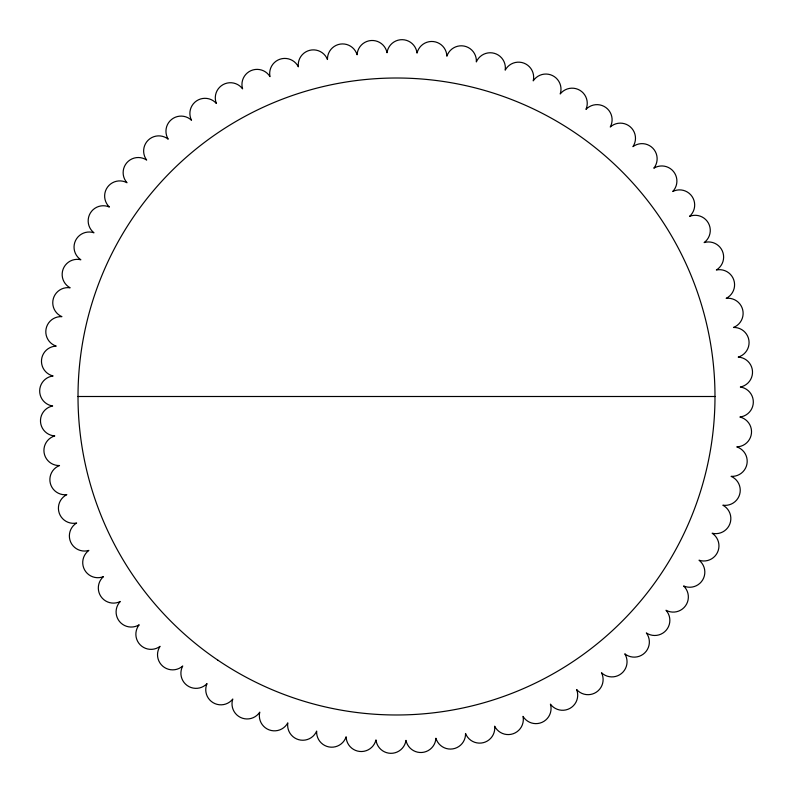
<?xml version="1.0" encoding="UTF-8"?>
<svg xmlns="http://www.w3.org/2000/svg" width="793" height="793" viewBox="0 0 793 793"><rect width="100%" height="100%" fill="white"/><g stroke="black" fill="none" stroke-linecap="round" stroke-linejoin="round"><path stroke-width="1.19" d="M78.011 396.5L714.989 396.5M217.986 660.252A318.489 318.489 0 0 0 714.176 419.219A318.489 318.489 0 0 0 257.338 110.019A318.489 318.489 0 0 0 217.986 660.252M387.024 52.645A15.126 15.126 0 0 0 357.088 54.776A15.126 15.126 0 0 0 327.459 59.515A15.126 15.126 0 0 0 298.346 66.82A15.126 15.126 0 0 0 269.987 76.624A15.126 15.126 0 0 0 242.589 88.866A15.126 15.126 0 0 0 216.37 103.457A15.126 15.126 0 0 0 191.509 120.268A15.126 15.126 0 0 0 168.215 139.181A15.126 15.126 0 0 0 146.655 160.057A15.126 15.126 0 0 0 126.999 182.737A15.126 15.126 0 0 0 109.394 207.032A15.126 15.126 0 0 0 93.97 232.785A15.126 15.126 0 0 0 80.856 259.767A15.126 15.126 0 0 0 70.141 287.8A15.126 15.126 0 0 0 61.913 316.655A15.126 15.126 0 0 0 56.224 346.125A15.126 15.126 0 0 0 53.131 375.971A15.126 15.126 0 0 0 52.645 405.976A15.126 15.126 0 0 0 54.776 435.912A15.126 15.126 0 0 0 59.515 465.541A15.126 15.126 0 0 0 66.82 494.654A15.126 15.126 0 0 0 76.624 523.013A15.126 15.126 0 0 0 88.866 550.411A15.126 15.126 0 0 0 103.457 576.63A15.126 15.126 0 0 0 120.268 601.49A15.126 15.126 0 0 0 139.181 624.785A15.126 15.126 0 0 0 160.057 646.345A15.126 15.126 0 0 0 182.737 666.001A15.126 15.126 0 0 0 207.032 683.606A15.126 15.126 0 0 0 232.785 699.029A15.126 15.126 0 0 0 259.767 712.144A15.126 15.126 0 0 0 287.8 722.859A15.126 15.126 0 0 0 316.655 731.087A15.126 15.126 0 0 0 346.125 736.776A15.126 15.126 0 0 0 375.971 739.869A15.126 15.126 0 0 0 405.976 740.355A15.126 15.126 0 0 0 435.912 738.224A15.126 15.126 0 0 0 465.541 733.485A15.126 15.126 0 0 0 494.654 726.18A15.126 15.126 0 0 0 523.013 716.376A15.126 15.126 0 0 0 550.411 704.134A15.126 15.126 0 0 0 576.63 689.543A15.126 15.126 0 0 0 601.49 672.732A15.126 15.126 0 0 0 624.785 653.819A15.126 15.126 0 0 0 646.345 632.943A15.126 15.126 0 0 0 666.001 610.263A15.126 15.126 0 0 0 683.606 585.968A15.126 15.126 0 0 0 699.029 560.215A15.126 15.126 0 0 0 712.144 533.233A15.126 15.126 0 0 0 722.859 505.2A15.126 15.126 0 0 0 731.087 476.345A15.126 15.126 0 0 0 736.776 446.875A15.126 15.126 0 0 0 739.869 417.029A15.126 15.126 0 0 0 740.355 387.024A15.126 15.126 0 0 0 738.224 357.088A15.126 15.126 0 0 0 733.485 327.459A15.126 15.126 0 0 0 726.18 298.346A15.126 15.126 0 0 0 716.376 269.987A15.126 15.126 0 0 0 704.134 242.589A15.126 15.126 0 0 0 689.543 216.37A15.126 15.126 0 0 0 672.732 191.509A15.126 15.126 0 0 0 653.819 168.215A15.126 15.126 0 0 0 632.943 146.655A15.126 15.126 0 0 0 610.263 126.999A15.126 15.126 0 0 0 585.968 109.394A15.126 15.126 0 0 0 560.215 93.97A15.126 15.126 0 0 0 533.233 80.856A15.126 15.126 0 0 0 505.2 70.141A15.126 15.126 0 0 0 476.345 61.913A15.126 15.126 0 0 0 446.875 56.224A15.126 15.126 0 0 0 417.029 53.131A15.126 15.126 0 0 0 387.024 52.645"/></g></svg>
